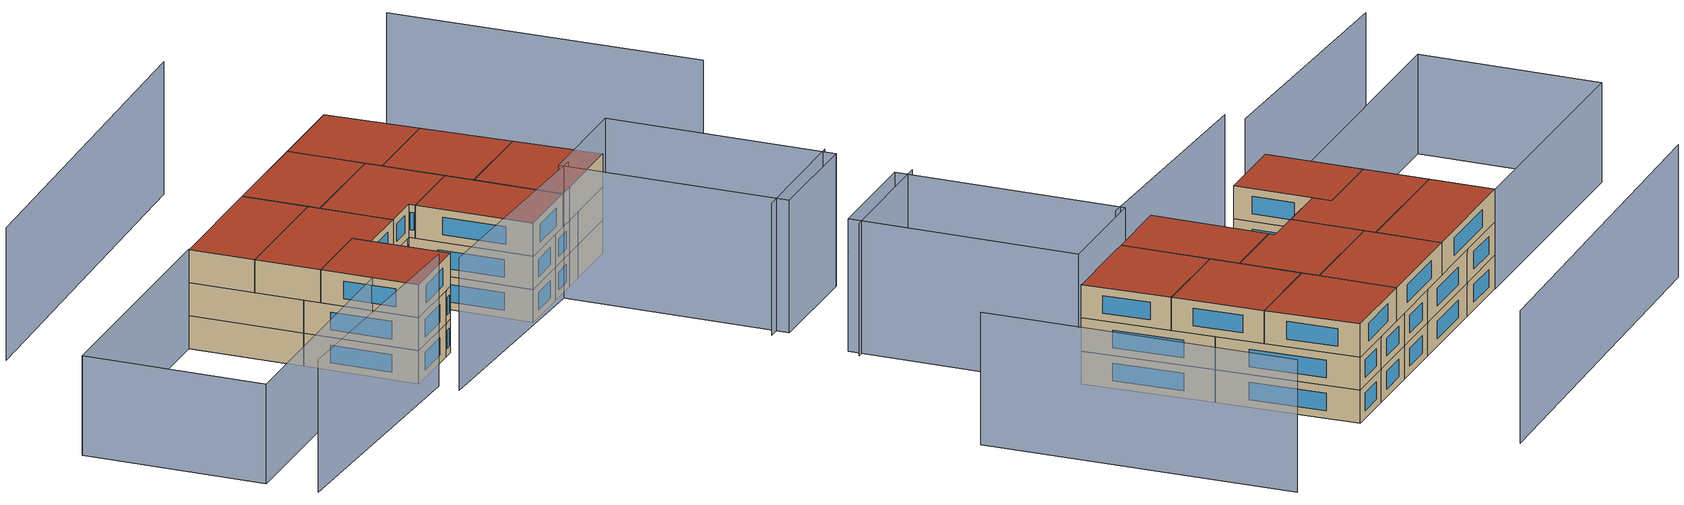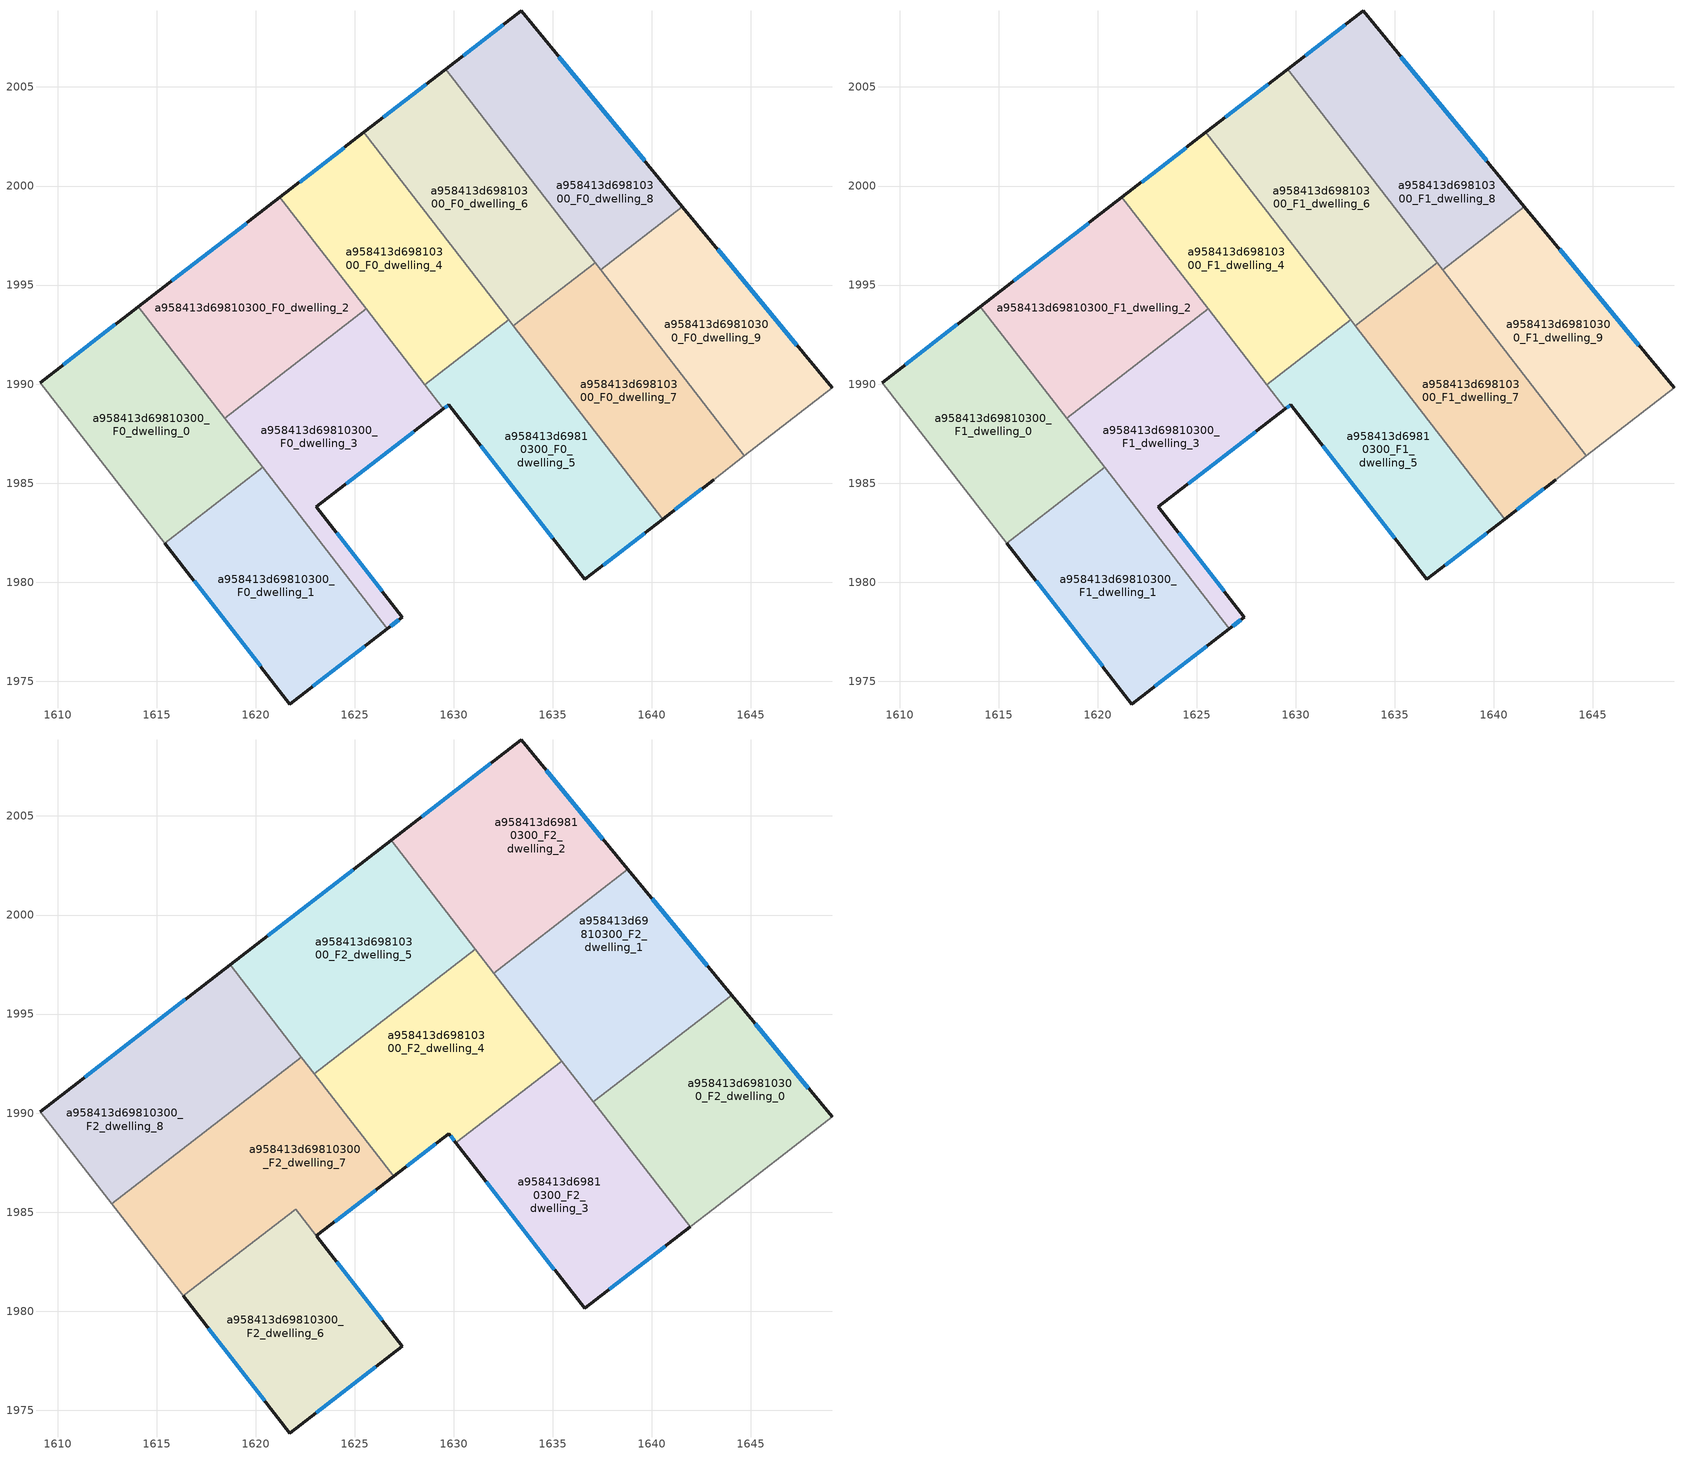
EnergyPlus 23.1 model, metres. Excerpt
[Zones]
a958413d69810300_F0_dwelling_0
 floor ground (EU_floor_Construction): 1614.08,1993.91 1620.35,1985.8 1615.41,1981.98 1609.12,1990.07 z0
 wall outside (EU_wall_Construction): 1614.08,1993.91 1609.12,1990.07 z0:3
 wall adiabatic (EU_wall_Construction): 1609.12,1990.07 1615.41,1981.98 z0:3
 wall to a958413d69810300_F0_dwelling_1 (EU_wall_Construction): 1615.41,1981.98 1620.35,1985.8 z0:3
 wall to a958413d69810300_F0_dwelling_2 (EU_wall_Construction): 1618.44,1988.28 1614.08,1993.91 z0:3
 wall to a958413d69810300_F0_dwelling_3 (EU_wall_Construction): 1620.35,1985.8 1618.44,1988.28 z0:3
 window (EU_Window_Construction): 1612.92,1993.01 1610.28,1990.97 z0.7:2.3
a958413d69810300_F0_dwelling_1
 floor ground (EU_floor_Construction): 1620.35,1985.8 1626.66,1977.65 1621.73,1973.85 1615.41,1981.98 z0
 wall outside (EU_wall_Construction): 1615.41,1981.98 1621.73,1973.85 1626.66,1977.65 z0:3
 wall to a958413d69810300_F0_dwelling_3 (EU_wall_Construction): 1626.66,1977.65 1620.35,1985.8 z0:3
 window (EU_Window_Construction): 1616.89,1980.07 1620.25,1975.76 / 1622.89,1974.74 1625.5,1976.75 z0.7:2.3
a958413d69810300_F0_dwelling_2
 floor ground (EU_floor_Construction): 1621.22,1999.43 1625.57,1993.8 1618.44,1988.28 1614.08,1993.91 z0
 wall outside (EU_wall_Construction): 1621.22,1999.43 1614.08,1993.91 z0:3
 wall to a958413d69810300_F0_dwelling_3 (EU_wall_Construction): 1618.44,1988.28 1625.57,1993.8 z0:3
 wall to a958413d69810300_F0_dwelling_4 (EU_wall_Construction): 1625.57,1993.8 1621.22,1999.43 z0:3
 window (EU_Window_Construction): 1619.54,1998.13 1615.76,1995.21 z0.7:2.3
a958413d69810300_F0_dwelling_3
 floor ground (EU_floor_Construction): 1625.57,1993.8 1629.48,1988.75 1623.07,1983.8 1627.41,1978.23 1626.66,1977.65 1618.44,1988.28 z0
 wall outside (EU_wall_Construction): 1626.66,1977.65 1627.41,1978.23 1623.07,1983.8 1629.48,1988.75 z0:3
 wall to a958413d69810300_F0_dwelling_5 (EU_wall_Construction): 1629.48,1988.75 1628.53,1989.97 z0:3
 wall to a958413d69810300_F0_dwelling_4 (EU_wall_Construction): 1628.53,1989.97 1625.57,1993.8 z0:3
 window (EU_Window_Construction): 1624.58,1984.96 1627.97,1987.58 / 1626.39,1979.54 1624.09,1982.49 / 1626.83,1977.78 1627.23,1978.09 z0.7:2.3
a958413d69810300_F0_dwelling_4
 floor ground (EU_floor_Construction): 1625.47,2002.71 1632.78,1993.25 1628.53,1989.97 1621.22,1999.43 z0
 wall outside (EU_wall_Construction): 1625.47,2002.71 1621.22,1999.43 z0:3
 wall to a958413d69810300_F0_dwelling_5 (EU_wall_Construction): 1628.53,1989.97 1632.78,1993.25 z0:3
 wall to a958413d69810300_F0_dwelling_6 (EU_wall_Construction): 1632.78,1993.25 1625.47,2002.71 z0:3
 window (EU_Window_Construction): 1624.47,2001.94 1622.22,2000.2 z0.7:2.3
a958413d69810300_F0_dwelling_5
 floor ground (EU_floor_Construction): 1632.78,1993.25 1640.56,1983.19 1636.61,1980.14 1629.76,1988.96 1629.48,1988.75 1628.53,1989.97 z0
 wall outside (EU_wall_Construction): 1629.48,1988.75 1629.76,1988.96 1636.61,1980.14 1640.56,1983.19 z0:3
 wall to a958413d69810300_F0_dwelling_7 (EU_wall_Construction): 1640.56,1983.19 1633.02,1992.95 z0:3
 wall to a958413d69810300_F0_dwelling_6 (EU_wall_Construction): 1633.02,1992.95 1632.78,1993.25 z0:3
 window (EU_Window_Construction): 1631.37,1986.89 1635,1982.21 / 1629.54,1988.8 1629.69,1988.91 / 1637.54,1980.85 1639.63,1982.47 z0.7:2.3
a958413d69810300_F0_dwelling_6
 floor ground (EU_floor_Construction): 1629.59,2005.89 1637.14,1996.13 1633.02,1992.95 1625.47,2002.71 z0
 wall outside (EU_wall_Construction): 1629.59,2005.89 1625.47,2002.71 z0:3
 wall to a958413d69810300_F0_dwelling_7 (EU_wall_Construction): 1633.02,1992.95 1637.14,1996.13 z0:3
 wall to a958413d69810300_F0_dwelling_8 (EU_wall_Construction): 1637.14,1996.13 1629.59,2005.89 z0:3
 window (EU_Window_Construction): 1628.62,2005.15 1626.44,2003.46 z0.7:2.3
a958413d69810300_F0_dwelling_7
 floor ground (EU_floor_Construction): 1637.14,1996.13 1644.68,1986.38 1643.14,1985.18 1640.56,1983.19 1633.02,1992.95 z0
 wall outside (EU_wall_Construction): 1640.56,1983.19 1643.14,1985.18 z0:3
 wall adiabatic (EU_wall_Construction): 1643.14,1985.18 1644.68,1986.38 z0:3
 wall to a958413d69810300_F0_dwelling_9 (EU_wall_Construction): 1644.68,1986.38 1637.41,1995.77 z0:3
 wall to a958413d69810300_F0_dwelling_8 (EU_wall_Construction): 1637.41,1995.77 1637.13,1996.13 z0:3
 window (EU_Window_Construction): 1641.17,1983.66 1642.53,1984.71 z0.7:2.3
a958413d69810300_F0_dwelling_8
 floor ground (EU_floor_Construction): 1633.4,2008.84 1641.55,1998.97 1637.41,1995.77 1629.59,2005.89 z0
 wall outside (EU_wall_Construction): 1641.55,1998.97 1633.4,2008.84 1629.59,2005.89 z0:3
 wall to a958413d69810300_F0_dwelling_9 (EU_wall_Construction): 1637.41,1995.77 1641.55,1998.97 z0:3
 window (EU_Window_Construction): 1639.63,2001.28 1635.31,2006.52 / 1632.51,2008.15 1630.48,2006.59 z0.7:2.3
a958413d69810300_F0_dwelling_9
 floor ground (EU_floor_Construction): 1641.55,1998.97 1649.1,1989.81 1644.68,1986.38 1637.41,1995.77 z0
 wall outside (EU_wall_Construction): 1649.1,1989.81 1641.55,1998.97 z0:3
 wall adiabatic (EU_wall_Construction): 1644.68,1986.38 1649.1,1989.81 z0:3
 window (EU_Window_Construction): 1647.32,1991.96 1643.32,1996.82 z0.7:2.3
a958413d69810300_F1_dwelling_0
 floor to a958413d69810300_F0_dwelling_0 (EU_floor_Construction): 1614.08,1993.91 1620.35,1985.8 1615.41,1981.98 1609.12,1990.07 z3
 wall outside (EU_wall_Construction): 1614.08,1993.91 1609.12,1990.07 z3:6
 wall adiabatic (EU_wall_Construction): 1609.12,1990.07 1615.41,1981.98 z3:6
 wall to a958413d69810300_F1_dwelling_1 (EU_wall_Construction): 1615.41,1981.98 1620.35,1985.8 z3:6
 wall to a958413d69810300_F1_dwelling_2 (EU_wall_Construction): 1618.44,1988.28 1614.08,1993.91 z3:6
 wall to a958413d69810300_F1_dwelling_3 (EU_wall_Construction): 1620.35,1985.8 1618.44,1988.28 z3:6
 window (EU_Window_Construction): 1612.92,1993.01 1610.28,1990.97 z3.7:5.3
a958413d69810300_F1_dwelling_1
 floor to a958413d69810300_F0_dwelling_1 (EU_floor_Construction): 1620.35,1985.8 1626.66,1977.65 1621.73,1973.85 1615.41,1981.98 z3
 wall outside (EU_wall_Construction): 1615.41,1981.98 1621.73,1973.85 1626.66,1977.65 z3:6
 wall to a958413d69810300_F1_dwelling_3 (EU_wall_Construction): 1626.66,1977.65 1620.35,1985.8 z3:6
 window (EU_Window_Construction): 1616.89,1980.07 1620.25,1975.76 / 1622.89,1974.74 1625.5,1976.75 z3.7:5.3
a958413d69810300_F1_dwelling_2
 floor to a958413d69810300_F0_dwelling_2 (EU_floor_Construction): 1621.22,1999.43 1625.57,1993.8 1618.44,1988.28 1614.08,1993.91 z3
 wall outside (EU_wall_Construction): 1621.22,1999.43 1614.08,1993.91 z3:6
 wall to a958413d69810300_F1_dwelling_3 (EU_wall_Construction): 1618.44,1988.28 1625.57,1993.8 z3:6
 wall to a958413d69810300_F1_dwelling_4 (EU_wall_Construction): 1625.57,1993.8 1621.22,1999.43 z3:6
 window (EU_Window_Construction): 1619.54,1998.13 1615.76,1995.21 z3.7:5.3
 ceiling adiabatic (EU_roof_Construction): 1622.31,1992.83 1618.71,1997.49 1621.22,1999.43 1614.08,1993.91 1617.68,1989.25 z6
a958413d69810300_F1_dwelling_3
 floor to a958413d69810300_F0_dwelling_3 (EU_floor_Construction): 1625.57,1993.8 1629.48,1988.75 1623.07,1983.8 1627.41,1978.23 1626.66,1977.65 1618.44,1988.28 z3
 wall outside (EU_wall_Construction): 1626.66,1977.65 1627.41,1978.23 1623.07,1983.8 1629.48,1988.75 z3:6
 wall to a958413d69810300_F1_dwelling_5 (EU_wall_Construction): 1629.48,1988.75 1628.53,1989.97 z3:6
 wall to a958413d69810300_F1_dwelling_4 (EU_wall_Construction): 1628.53,1989.97 1625.57,1993.8 z3:6
 window (EU_Window_Construction): 1624.58,1984.96 1627.97,1987.58 / 1626.39,1979.54 1624.09,1982.49 / 1626.83,1977.78 1627.23,1978.09 z3.7:5.3
a958413d69810300_F1_dwelling_4
 floor to a958413d69810300_F0_dwelling_4 (EU_floor_Construction): 1625.47,2002.71 1632.78,1993.25 1628.53,1989.97 1621.22,1999.43 z3
 wall outside (EU_wall_Construction): 1625.47,2002.71 1621.22,1999.43 z3:6
 wall to a958413d69810300_F1_dwelling_5 (EU_wall_Construction): 1628.53,1989.97 1632.78,1993.25 z3:6
 wall to a958413d69810300_F1_dwelling_6 (EU_wall_Construction): 1632.78,1993.25 1625.47,2002.71 z3:6
 window (EU_Window_Construction): 1624.47,2001.94 1622.22,2000.2 z3.7:5.3
a958413d69810300_F1_dwelling_5
 floor to a958413d69810300_F0_dwelling_5 (EU_floor_Construction): 1632.78,1993.25 1640.56,1983.19 1636.61,1980.14 1629.76,1988.96 1629.48,1988.75 1628.53,1989.97 z3
 wall outside (EU_wall_Construction): 1629.48,1988.75 1629.76,1988.96 1636.61,1980.14 1640.56,1983.19 z3:6
 wall to a958413d69810300_F1_dwelling_7 (EU_wall_Construction): 1640.56,1983.19 1633.02,1992.95 z3:6
 wall to a958413d69810300_F1_dwelling_6 (EU_wall_Construction): 1633.02,1992.95 1632.78,1993.25 z3:6
 window (EU_Window_Construction): 1631.37,1986.89 1635,1982.21 / 1629.54,1988.8 1629.69,1988.91 / 1637.54,1980.85 1639.63,1982.47 z3.7:5.3
a958413d69810300_F1_dwelling_6
 floor to a958413d69810300_F0_dwelling_6 (EU_floor_Construction): 1629.59,2005.89 1637.14,1996.13 1633.02,1992.95 1625.47,2002.71 z3
 wall outside (EU_wall_Construction): 1629.59,2005.89 1625.47,2002.71 z3:6
 wall to a958413d69810300_F1_dwelling_7 (EU_wall_Construction): 1633.02,1992.95 1637.14,1996.13 z3:6
 wall to a958413d69810300_F1_dwelling_8 (EU_wall_Construction): 1637.14,1996.13 1629.59,2005.89 z3:6
 window (EU_Window_Construction): 1628.62,2005.15 1626.44,2003.46 z3.7:5.3
a958413d69810300_F1_dwelling_7
 floor to a958413d69810300_F0_dwelling_7 (EU_floor_Construction): 1637.14,1996.13 1644.68,1986.38 1643.14,1985.18 1640.56,1983.19 1633.02,1992.95 z3
 wall outside (EU_wall_Construction): 1640.56,1983.19 1643.14,1985.18 z3:6
 wall adiabatic (EU_wall_Construction): 1643.14,1985.18 1644.68,1986.38 z3:6
 wall to a958413d69810300_F1_dwelling_9 (EU_wall_Construction): 1644.68,1986.38 1637.41,1995.77 z3:6
 wall to a958413d69810300_F1_dwelling_8 (EU_wall_Construction): 1637.41,1995.77 1637.13,1996.13 z3:6
 window (EU_Window_Construction): 1641.17,1983.66 1642.53,1984.71 z3.7:5.3
 ceiling adiabatic (EU_roof_Construction): 1641.93,1984.25 1635.46,1992.63 1634.09,1991.57 1633.02,1992.95 1640.56,1983.19 z6
a958413d69810300_F1_dwelling_8
 floor to a958413d69810300_F0_dwelling_8 (EU_floor_Construction): 1633.4,2008.84 1641.55,1998.97 1637.41,1995.77 1629.59,2005.89 z3
 wall outside (EU_wall_Construction): 1641.55,1998.97 1633.4,2008.84 1629.59,2005.89 z3:6
 wall to a958413d69810300_F1_dwelling_9 (EU_wall_Construction): 1637.41,1995.77 1641.55,1998.97 z3:6
 window (EU_Window_Construction): 1639.63,2001.28 1635.31,2006.52 / 1632.51,2008.15 1630.48,2006.59 z3.7:5.3
a958413d69810300_F1_dwelling_9
 floor to a958413d69810300_F0_dwelling_9 (EU_floor_Construction): 1641.55,1998.97 1649.1,1989.81 1644.68,1986.38 1637.41,1995.77 z3
 wall outside (EU_wall_Construction): 1649.1,1989.81 1641.55,1998.97 z3:6
 wall adiabatic (EU_wall_Construction): 1644.68,1986.38 1649.1,1989.81 z3:6
 window (EU_Window_Construction): 1647.32,1991.96 1643.32,1996.82 z3.7:5.3
 ceiling adiabatic (EU_roof_Construction): 1649.1,1989.81 1644.03,1995.96 1639.8,1992.69 1644.68,1986.38 z6
a958413d69810300_F2_dwelling_0
 floor adiabatic (EU_floor_Construction): 1644.03,1995.96 1649.1,1989.81 1644.68,1986.38 1639.8,1992.69 z6
 floor to a958413d69810300_F1_dwelling_7 (EU_floor_Construction): 1639.8,1992.69 1644.68,1986.38 1643.14,1985.18 1641.93,1984.25 1637.05,1990.57 z6
 wall outside (EU_wall_Construction): 1649.1,1989.81 1644.03,1995.96 z6:9
 wall to a958413d69810300_F2_dwelling_1 (EU_wall_Construction): 1644.03,1995.96 1637.05,1990.57 z6:9
 wall adiabatic (EU_wall_Construction): 1641.93,1984.25 1643.14,1985.18 1649.1,1989.81 z6:9
 wall to a958413d69810300_F2_dwelling_3 (EU_wall_Construction): 1637.05,1990.57 1641.93,1984.25 z6:9
 window (EU_Window_Construction): 1647.91,1991.26 1645.22,1994.52 z6.7:8.3
 roof outside (EU_roof_Construction): 1649.1,1989.81 1644.03,1995.96 1637.05,1990.57 1641.93,1984.25 1643.14,1985.18 z9
a958413d69810300_F2_dwelling_1
 floor to a958413d69810300_F1_dwelling_8 (EU_floor_Construction): 1638.79,2002.3 1641.55,1998.97 1637.41,1995.77 1634.77,1999.19 z6
 floor to a958413d69810300_F1_dwelling_6 (EU_floor_Construction): 1634.77,1999.19 1637.13,1996.13 1634.39,1994.01 1632.03,1997.07 z6
 floor to a958413d69810300_F1_dwelling_9 (EU_floor_Construction): 1641.55,1998.97 1644.03,1995.96 1639.8,1992.69 1637.41,1995.77 z6
 floor to a958413d69810300_F1_dwelling_7 (EU_floor_Construction): 1637.13,1996.13 1639.8,1992.69 1637.05,1990.57 1634.39,1994.01 z6
 wall outside (EU_wall_Construction): 1644.03,1995.96 1638.79,2002.3 z6:9
 wall to a958413d69810300_F2_dwelling_2 (EU_wall_Construction): 1638.79,2002.3 1632.03,1997.07 z6:9
 wall to a958413d69810300_F2_dwelling_4 (EU_wall_Construction): 1632.03,1997.07 1635.46,1992.63 z6:9
 wall to a958413d69810300_F2_dwelling_3 (EU_wall_Construction): 1635.46,1992.63 1637.05,1990.57 z6:9
 window (EU_Window_Construction): 1642.8,1997.45 1640.02,2000.81 z6.7:8.3
 roof outside (EU_roof_Construction): 1644.03,1995.96 1638.79,2002.3 1632.03,1997.07 1637.05,1990.57 z9
a958413d69810300_F2_dwelling_2
 floor to a958413d69810300_F1_dwelling_6 (EU_floor_Construction): 1629.59,2005.89 1634.77,1999.19 1632.03,1997.07 1626.84,2003.77 z6
 floor to a958413d69810300_F1_dwelling_8 (EU_floor_Construction): 1633.4,2008.84 1638.79,2002.3 1634.77,1999.19 1629.59,2005.89 z6
 wall outside (EU_wall_Construction): 1638.79,2002.3 1633.4,2008.84 1626.84,2003.77 z6:9
 wall to a958413d69810300_F2_dwelling_5 (EU_wall_Construction): 1626.84,2003.77 1631.09,1998.28 z6:9
 wall to a958413d69810300_F2_dwelling_4 (EU_wall_Construction): 1631.09,1998.28 1632.03,1997.07 z6:9
 window (EU_Window_Construction): 1631.86,2007.65 1628.38,2004.96 / 1637.53,2003.84 1634.67,2007.3 z6.7:8.3
 roof outside (EU_roof_Construction): 1638.79,2002.3 1633.4,2008.84 1626.84,2003.77 1632.03,1997.07 z9
a958413d69810300_F2_dwelling_3
 floor to a958413d69810300_F1_dwelling_5 (EU_floor_Construction): 1634.09,1991.57 1640.56,1983.19 1636.61,1980.14 1630.12,1988.5 z6
 floor adiabatic (EU_floor_Construction): 1635.46,1992.63 1641.93,1984.25 1640.56,1983.19 1634.09,1991.57 z6
 wall outside (EU_wall_Construction): 1630.11,1988.5 1636.61,1980.14 1641.93,1984.25 z6:9
 wall to a958413d69810300_F2_dwelling_4 (EU_wall_Construction): 1635.46,1992.63 1630.11,1988.5 z6:9
 window (EU_Window_Construction): 1637.86,1981.1 1640.68,1983.29 / 1631.64,1986.53 1635.09,1982.1 z6.7:8.3
 roof outside (EU_roof_Construction): 1641.93,1984.25 1635.46,1992.63 1630.11,1988.5 1636.61,1980.14 z9
a958413d69810300_F2_dwelling_4
 floor to a958413d69810300_F1_dwelling_4 (EU_floor_Construction): 1629.72,1997.22 1632.78,1993.25 1628.53,1989.97 1625.47,1993.93 z6
 floor to a958413d69810300_F1_dwelling_3 (EU_floor_Construction): 1625.57,1993.8 1629.48,1988.75 1626.97,1986.81 1623.07,1991.86 z6
 floor to a958413d69810300_F1_dwelling_5 (EU_floor_Construction): 1632.78,1993.25 1634.09,1991.57 1630.12,1988.5 1629.76,1988.96 1629.48,1988.75 1628.53,1989.97 z6
 floor to a958413d69810300_F1_dwelling_6 (EU_floor_Construction): 1631.09,1998.28 1634.39,1994.01 1633.02,1992.95 1629.72,1997.22 z6
 floor to a958413d69810300_F1_dwelling_2 (EU_floor_Construction): 1625.47,1993.93 1625.57,1993.8 1623.07,1991.86 1622.96,1992 z6
 floor to a958413d69810300_F1_dwelling_7 (EU_floor_Construction): 1634.39,1994.01 1635.46,1992.63 1634.09,1991.57 1633.02,1992.95 z6
 wall outside (EU_wall_Construction): 1626.97,1986.81 1629.76,1988.96 1630.11,1988.5 z6:9
 wall to a958413d69810300_F2_dwelling_5 (EU_wall_Construction): 1631.09,1998.28 1622.96,1992 z6:9
 wall to a958413d69810300_F2_dwelling_7 (EU_wall_Construction): 1622.96,1992 1626.97,1986.81 z6:9
 window (EU_Window_Construction): 1629.84,1988.85 1630.03,1988.61 / 1627.62,1987.31 1629.1,1988.45 z6.7:8.3
 roof outside (EU_roof_Construction): 1630.11,1988.5 1635.46,1992.63 1631.09,1998.28 1622.96,1992 1626.97,1986.81 1629.76,1988.96 z9
a958413d69810300_F2_dwelling_5
 floor to a958413d69810300_F1_dwelling_2 (EU_floor_Construction): 1621.22,1999.43 1625.47,1993.93 1622.96,1992 1618.71,1997.49 z6
 floor to a958413d69810300_F1_dwelling_4 (EU_floor_Construction): 1625.47,2002.71 1629.72,1997.22 1625.47,1993.93 1621.22,1999.43 z6
 floor to a958413d69810300_F1_dwelling_6 (EU_floor_Construction): 1626.84,2003.77 1631.09,1998.28 1629.72,1997.22 1625.47,2002.71 z6
 wall outside (EU_wall_Construction): 1626.84,2003.77 1618.71,1997.49 z6:9
 wall to a958413d69810300_F2_dwelling_8 (EU_wall_Construction): 1618.71,1997.49 1622.31,1992.83 z6:9
 wall to a958413d69810300_F2_dwelling_7 (EU_wall_Construction): 1622.31,1992.83 1622.96,1992 z6:9
 window (EU_Window_Construction): 1624.93,2002.3 1620.62,1998.96 z6.7:8.3
 roof outside (EU_roof_Construction): 1631.09,1998.28 1626.84,2003.77 1618.71,1997.49 1622.96,1992 z9
a958413d69810300_F2_dwelling_6
 floor to a958413d69810300_F1_dwelling_1 (EU_floor_Construction): 1621.29,1984.59 1626.65,1977.65 1621.73,1973.85 1616.35,1980.77 z6
 floor to a958413d69810300_F1_dwelling_3 (EU_floor_Construction): 1623.08,1983.79 1627.41,1978.23 1626.65,1977.65 1621.29,1984.59 1622.02,1985.15 z6
 wall outside (EU_wall_Construction): 1616.35,1980.77 1621.73,1973.85 1627.41,1978.23 1623.08,1983.79 z6:9
 wall to a958413d69810300_F2_dwelling_7 (EU_wall_Construction): 1623.07,1983.8 1622.02,1985.15 1616.35,1980.77 z6:9
 window (EU_Window_Construction): 1626.39,1979.54 1624.09,1982.49 / 1623.07,1974.88 1626.08,1977.2 / 1617.61,1979.15 1620.47,1975.47 z6.7:8.3
 roof outside (EU_roof_Construction): 1627.41,1978.23 1623.08,1983.79 1622.02,1985.15 1616.35,1980.77 1621.73,1973.85 z9
a958413d69810300_F2_dwelling_7
 floor to a958413d69810300_F1_dwelling_3 (EU_floor_Construction): 1623.07,1991.86 1626.97,1986.81 1623.07,1983.8 1622.02,1985.15 1621.29,1984.59 1618.44,1988.28 z6
 floor to a958413d69810300_F1_dwelling_0 (EU_floor_Construction): 1617.68,1989.25 1620.35,1985.8 1615.41,1981.98 1612.73,1985.42 z6
 floor to a958413d69810300_F1_dwelling_1 (EU_floor_Construction): 1620.35,1985.8 1621.29,1984.59 1616.35,1980.77 1615.41,1981.98 z6
 floor to a958413d69810300_F1_dwelling_2 (EU_floor_Construction): 1622.31,1992.83 1623.07,1991.86 1618.44,1988.28 1617.68,1989.25 z6
 wall outside (EU_wall_Construction): 1623.07,1983.8 1626.97,1986.81 z6:9
 wall adiabatic (EU_wall_Construction): 1612.73,1985.42 1616.35,1980.77 z6:9
 wall to a958413d69810300_F2_dwelling_8 (EU_wall_Construction): 1622.31,1992.83 1612.73,1985.42 z6:9
 window (EU_Window_Construction): 1623.99,1984.51 1626.05,1986.1 z6.7:8.3
 roof outside (EU_roof_Construction): 1623.07,1983.8 1626.97,1986.81 1622.31,1992.83 1612.73,1985.42 1616.35,1980.77 1622.02,1985.15 z9
a958413d69810300_F2_dwelling_8
 floor to a958413d69810300_F1_dwelling_0 (EU_floor_Construction): 1614.08,1993.91 1617.68,1989.25 1612.73,1985.42 1609.12,1990.07 z6
 floor adiabatic (EU_floor_Construction): 1618.71,1997.49 1622.31,1992.83 1617.68,1989.25 1614.08,1993.91 z6
 wall outside (EU_wall_Construction): 1618.71,1997.49 1609.12,1990.07 z6:9
 wall adiabatic (EU_wall_Construction): 1609.12,1990.07 1612.73,1985.42 z6:9
 window (EU_Window_Construction): 1616.46,1995.75 1611.37,1991.81 z6.7:8.3
 roof outside (EU_roof_Construction): 1622.31,1992.83 1618.71,1997.49 1609.12,1990.07 1612.73,1985.42 z9
shading: 1602.79,1958.46 1622.89,1972.57 / 1623.98,1971.01 1642.17,1983.79 / 1652.29,1967.62 1661.89,1975.12 / 1662.9,1996.55 1645.37,2018.7 / 1624.13,2019.33 1594.8,1995.84 / 1641.16,1983.64 1649.58,1990.18 / 1649.58,1990.18 1662.24,1973.89 / 1662.24,1973.89 1653.82,1967.34 / 1653.82,1967.34 1641.16,1983.64 z0:12; 1619.2,1977.1 1600,1962.22 / 1600,1962.22 1589.92,1975.24 / 1589.92,1975.24 1609.12,1990.11 / 1609.12,1990.11 1619.2,1977.1 z0:9
[Building]
EU S2 Campaign: North Axis=0; Terrain=City; Solar Distribution=FullExterior
[Site:Location]
Budapest.Ferenc.Liszt.Intl.AP: Latitude=47.437; Longitude=19.256; Time Zone=1; Elevation=185
[SizingPeriod:WeatherFileDays]
AnnualSizingPeriod: Begin Month=1; Begin Day of Month=1; End Month=12; End Day of Month=31; Day of Week for Start Day=Monday; Use Weather File Daylight Saving Period=No; Use Weather File Rain and Snow Indicators=No
[MATERIAL]
EU_InternalMass_Material: Roughness=MediumRough; Thickness=0.1; Conductivity=1; Density=1800; Specific Heat=900; Thermal Absorptance=0.9; Solar Absorptance=0.7; Visible Absorptance=0.7
[MATERIAL:NOMASS] Roughness=MediumRough; Thermal Absorptance=0.9; Solar Absorptance=0.7; Visible Absorptance=0.7
Name | Thermal Resistance
EU_wall_NoMass | 0.832559
EU_roof_NoMass | 1.39638
EU_floor_NoMass | 0.872794
[WINDOWMATERIAL:SIMPLEGLAZINGSYSTEM]
EU_Window_SimpleGlazing: UFactor=2.79869; Solar Heat Gain Coefficient=0.75; Visible Transmittance=0.75
[CONSTRUCTION]
EU_wall_Construction: EU_wall_NoMass
EU_roof_Construction: EU_roof_NoMass
EU_floor_Construction: EU_floor_NoMass
EU_Window_Construction: EU_Window_SimpleGlazing
EU_InternalMass_Construction: EU_InternalMass_Material
[ZONE] Type=1; Multiplier=1; Ceiling Height=autocalculate; Floor Area=autocalculate; Part of Total Floor Area=Yes
Name | Volume
a958413d69810300_F0_dwelling_0; a958413d69810300_F1_dwelling_0 | 192.664
a958413d69810300_F2_dwelling_0; a958413d69810300_F2_dwelling_8 | 214.061
a958413d69810300_F0_dwelling_1; a958413d69810300_F1_dwelling_1 | 192.642
a958413d69810300_F2_dwelling_1 | 214.037
a958413d69810300_F0_dwelling_2; a958413d69810300_F1_dwelling_2 | 192.654
a958413d69810300_F2_dwelling_2 | 214.049
a958413d69810300_F0_dwelling_3; a958413d69810300_F1_dwelling_3 | 192.656
a958413d69810300_F2_dwelling_3 | 214.078
a958413d69810300_F0_dwelling_4; a958413d69810300_F1_dwelling_4 | 192.658
a958413d69810300_F2_dwelling_4 | 214.057
a958413d69810300_F0_dwelling_5; a958413d69810300_F1_dwelling_5 | 192.67
a958413d69810300_F2_dwelling_5 | 214.055
a958413d69810300_F0_dwelling_6; a958413d69810300_F1_dwelling_6 | 192.65
a958413d69810300_F2_dwelling_6 | 188.669
a958413d69810300_F0_dwelling_7; a958413d69810300_F1_dwelling_7 | 192.667
a958413d69810300_F2_dwelling_7 | 239.42
a958413d69810300_F0_dwelling_8; a958413d69810300_F1_dwelling_8 | 192.672
a958413d69810300_F0_dwelling_9; a958413d69810300_F1_dwelling_9 | 192.657
[INTERNALMASS] Construction=EU_InternalMass_Construction
Name | Zone or ZoneList | Surface Area
a958413d69810300_F0_dwelling_0_EU_InternalMass | a958413d69810300_F0_dwelling_0 | 64.2209
a958413d69810300_F0_dwelling_1_EU_InternalMass | a958413d69810300_F0_dwelling_1 | 64.2132
a958413d69810300_F0_dwelling_2_EU_InternalMass | a958413d69810300_F0_dwelling_2 | 64.2142
a958413d69810300_F0_dwelling_3_EU_InternalMass | a958413d69810300_F0_dwelling_3 | 64.219
a958413d69810300_F0_dwelling_4_EU_InternalMass | a958413d69810300_F0_dwelling_4 | 64.22
a958413d69810300_F0_dwelling_5_EU_InternalMass | a958413d69810300_F0_dwelling_5 | 64.2237
a958413d69810300_F0_dwelling_6_EU_InternalMass | a958413d69810300_F0_dwelling_6 | 64.2171
a958413d69810300_F0_dwelling_7_EU_InternalMass | a958413d69810300_F0_dwelling_7 | 64.2227
a958413d69810300_F0_dwelling_8_EU_InternalMass | a958413d69810300_F0_dwelling_8 | 64.2242
a958413d69810300_F0_dwelling_9_EU_InternalMass | a958413d69810300_F0_dwelling_9 | 64.2194
a958413d69810300_F1_dwelling_0_EU_InternalMass | a958413d69810300_F1_dwelling_0 | 64.2209
a958413d69810300_F1_dwelling_1_EU_InternalMass | a958413d69810300_F1_dwelling_1 | 64.2132
a958413d69810300_F1_dwelling_2_EU_InternalMass | a958413d69810300_F1_dwelling_2 | 64.2142
a958413d69810300_F1_dwelling_3_EU_InternalMass | a958413d69810300_F1_dwelling_3 | 64.219
a958413d69810300_F1_dwelling_4_EU_InternalMass | a958413d69810300_F1_dwelling_4 | 64.22
a958413d69810300_F1_dwelling_5_EU_InternalMass | a958413d69810300_F1_dwelling_5 | 64.2237
a958413d69810300_F1_dwelling_6_EU_InternalMass | a958413d69810300_F1_dwelling_6 | 64.2171
a958413d69810300_F1_dwelling_7_EU_InternalMass | a958413d69810300_F1_dwelling_7 | 64.2227
a958413d69810300_F1_dwelling_8_EU_InternalMass | a958413d69810300_F1_dwelling_8 | 64.2242
a958413d69810300_F1_dwelling_9_EU_InternalMass | a958413d69810300_F1_dwelling_9 | 64.2194
a958413d69810300_F2_dwelling_0_EU_InternalMass | a958413d69810300_F2_dwelling_0 | 71.3536
a958413d69810300_F2_dwelling_1_EU_InternalMass | a958413d69810300_F2_dwelling_1 | 71.346
a958413d69810300_F2_dwelling_2_EU_InternalMass | a958413d69810300_F2_dwelling_2 | 71.3496
a958413d69810300_F2_dwelling_3_EU_InternalMass | a958413d69810300_F2_dwelling_3 | 71.3591
a958413d69810300_F2_dwelling_4_EU_InternalMass | a958413d69810300_F2_dwelling_4 | 71.3522
a958413d69810300_F2_dwelling_5_EU_InternalMass | a958413d69810300_F2_dwelling_5 | 71.3516
a958413d69810300_F2_dwelling_6_EU_InternalMass | a958413d69810300_F2_dwelling_6 | 62.8942
a958413d69810300_F2_dwelling_7_EU_InternalMass | a958413d69810300_F2_dwelling_7 | 79.807
a958413d69810300_F2_dwelling_8_EU_InternalMass | a958413d69810300_F2_dwelling_8 | 71.3537
[OTHEREQUIPMENT] Fuel Type=Electricity; Design Level Calculation Method=Watts/Area; Power per Zone Floor Area=1; Fraction Latent=0; Fraction Radiant=0; Fraction Lost=0; Carbon Dioxide Generation Rate=0; EndUse Subcategory=EU_Step8_InternalGains
Name | Zone or ZoneList or Space or SpaceList | Schedule
EU_Step8_InternalGain_a958413d69810300_F0_dwelling_0_f000 | a958413d69810300_F0_dwelling_0 | EU_Step8_GainSchedule_a958413d69810300_F0_dwelling_0_f000
EU_Step8_InternalGain_a958413d69810300_F0_dwelling_1_f000 | a958413d69810300_F0_dwelling_1 | EU_Step8_GainSchedule_a958413d69810300_F0_dwelling_1_f000
EU_Step8_InternalGain_a958413d69810300_F0_dwelling_2_f000 | a958413d69810300_F0_dwelling_2 | EU_Step8_GainSchedule_a958413d69810300_F0_dwelling_2_f000
EU_Step8_InternalGain_a958413d69810300_F0_dwelling_3_f000 | a958413d69810300_F0_dwelling_3 | EU_Step8_GainSchedule_a958413d69810300_F0_dwelling_3_f000
EU_Step8_InternalGain_a958413d69810300_F0_dwelling_4_f000 | a958413d69810300_F0_dwelling_4 | EU_Step8_GainSchedule_a958413d69810300_F0_dwelling_4_f000
EU_Step8_InternalGain_a958413d69810300_F0_dwelling_5_f000 | a958413d69810300_F0_dwelling_5 | EU_Step8_GainSchedule_a958413d69810300_F0_dwelling_5_f000
EU_Step8_InternalGain_a958413d69810300_F0_dwelling_6_f000 | a958413d69810300_F0_dwelling_6 | EU_Step8_GainSchedule_a958413d69810300_F0_dwelling_6_f000
EU_Step8_InternalGain_a958413d69810300_F0_dwelling_7_f000 | a958413d69810300_F0_dwelling_7 | EU_Step8_GainSchedule_a958413d69810300_F0_dwelling_7_f000
EU_Step8_InternalGain_a958413d69810300_F0_dwelling_8_f000 | a958413d69810300_F0_dwelling_8 | EU_Step8_GainSchedule_a958413d69810300_F0_dwelling_8_f000
EU_Step8_InternalGain_a958413d69810300_F0_dwelling_9_f000 | a958413d69810300_F0_dwelling_9 | EU_Step8_GainSchedule_a958413d69810300_F0_dwelling_9_f000
EU_Step8_InternalGain_a958413d69810300_F1_dwelling_0_f000 | a958413d69810300_F1_dwelling_0 | EU_Step8_GainSchedule_a958413d69810300_F1_dwelling_0_f000
EU_Step8_InternalGain_a958413d69810300_F1_dwelling_1_f000 | a958413d69810300_F1_dwelling_1 | EU_Step8_GainSchedule_a958413d69810300_F1_dwelling_1_f000
EU_Step8_InternalGain_a958413d69810300_F1_dwelling_2_f000 | a958413d69810300_F1_dwelling_2 | EU_Step8_GainSchedule_a958413d69810300_F1_dwelling_2_f000
EU_Step8_InternalGain_a958413d69810300_F1_dwelling_3_f000 | a958413d69810300_F1_dwelling_3 | EU_Step8_GainSchedule_a958413d69810300_F1_dwelling_3_f000
EU_Step8_InternalGain_a958413d69810300_F1_dwelling_4_f000 | a958413d69810300_F1_dwelling_4 | EU_Step8_GainSchedule_a958413d69810300_F1_dwelling_4_f000
EU_Step8_InternalGain_a958413d69810300_F1_dwelling_5_f000 | a958413d69810300_F1_dwelling_5 | EU_Step8_GainSchedule_a958413d69810300_F1_dwelling_5_f000
EU_Step8_InternalGain_a958413d69810300_F1_dwelling_6_f000 | a958413d69810300_F1_dwelling_6 | EU_Step8_GainSchedule_a958413d69810300_F1_dwelling_6_f000
EU_Step8_InternalGain_a958413d69810300_F1_dwelling_7_f000 | a958413d69810300_F1_dwelling_7 | EU_Step8_GainSchedule_a958413d69810300_F1_dwelling_7_f000
EU_Step8_InternalGain_a958413d69810300_F1_dwelling_8_f000 | a958413d69810300_F1_dwelling_8 | EU_Step8_GainSchedule_a958413d69810300_F1_dwelling_8_f000
EU_Step8_InternalGain_a958413d69810300_F1_dwelling_9_f000 | a958413d69810300_F1_dwelling_9 | EU_Step8_GainSchedule_a958413d69810300_F1_dwelling_9_f000
EU_Step8_InternalGain_a958413d69810300_F2_dwelling_0_f000 | a958413d69810300_F2_dwelling_0 | EU_Step8_GainSchedule_a958413d69810300_F2_dwelling_0_f000
EU_Step8_InternalGain_a958413d69810300_F2_dwelling_1_f000 | a958413d69810300_F2_dwelling_1 | EU_Step8_GainSchedule_a958413d69810300_F2_dwelling_1_f000
EU_Step8_InternalGain_a958413d69810300_F2_dwelling_2_f000 | a958413d69810300_F2_dwelling_2 | EU_Step8_GainSchedule_a958413d69810300_F2_dwelling_2_f000
EU_Step8_InternalGain_a958413d69810300_F2_dwelling_3_f000 | a958413d69810300_F2_dwelling_3 | EU_Step8_GainSchedule_a958413d69810300_F2_dwelling_3_f000
EU_Step8_InternalGain_a958413d69810300_F2_dwelling_4_f000 | a958413d69810300_F2_dwelling_4 | EU_Step8_GainSchedule_a958413d69810300_F2_dwelling_4_f000
EU_Step8_InternalGain_a958413d69810300_F2_dwelling_5_f000 | a958413d69810300_F2_dwelling_5 | EU_Step8_GainSchedule_a958413d69810300_F2_dwelling_5_f000
EU_Step8_InternalGain_a958413d69810300_F2_dwelling_6_f000 | a958413d69810300_F2_dwelling_6 | EU_Step8_GainSchedule_a958413d69810300_F2_dwelling_6_f000
EU_Step8_InternalGain_a958413d69810300_F2_dwelling_7_f000 | a958413d69810300_F2_dwelling_7 | EU_Step8_GainSchedule_a958413d69810300_F2_dwelling_7_f000
EU_Step8_InternalGain_a958413d69810300_F2_dwelling_8_f000 | a958413d69810300_F2_dwelling_8 | EU_Step8_GainSchedule_a958413d69810300_F2_dwelling_8_f000
[ZONEVENTILATION:DESIGNFLOWRATE] Schedule=EU_AlwaysOn; Design Flow Rate Calculation Method=AirChanges/Hour; Air Changes per Hour=0.475469; Ventilation Type=Natural; Fan Pressure Rise=0; Fan Total Efficiency=1; Constant Term Coefficient=1; Temperature Term Coefficient=0; Velocity Term Coefficient=0; Velocity Squared Term Coefficient=0; Minimum Indoor Temperature=-100; Maximum Indoor Temperature=100; Delta Temperature=-100; Minimum Outdoor Temperature=-100; Maximum Outdoor Temperature=100; Maximum Wind Speed=40
Name | Zone or ZoneList or Space or SpaceList
EU_ConstantAir_a958413d69810300_F0_dwelling_0 | a958413d69810300_F0_dwelling_0
EU_ConstantAir_a958413d69810300_F0_dwelling_1 | a958413d69810300_F0_dwelling_1
EU_ConstantAir_a958413d69810300_F0_dwelling_2 | a958413d69810300_F0_dwelling_2
EU_ConstantAir_a958413d69810300_F0_dwelling_3 | a958413d69810300_F0_dwelling_3
EU_ConstantAir_a958413d69810300_F0_dwelling_4 | a958413d69810300_F0_dwelling_4
EU_ConstantAir_a958413d69810300_F0_dwelling_5 | a958413d69810300_F0_dwelling_5
EU_ConstantAir_a958413d69810300_F0_dwelling_6 | a958413d69810300_F0_dwelling_6
EU_ConstantAir_a958413d69810300_F0_dwelling_7 | a958413d69810300_F0_dwelling_7
EU_ConstantAir_a958413d69810300_F0_dwelling_8 | a958413d69810300_F0_dwelling_8
EU_ConstantAir_a958413d69810300_F0_dwelling_9 | a958413d69810300_F0_dwelling_9
EU_ConstantAir_a958413d69810300_F1_dwelling_0 | a958413d69810300_F1_dwelling_0
EU_ConstantAir_a958413d69810300_F1_dwelling_1 | a958413d69810300_F1_dwelling_1
EU_ConstantAir_a958413d69810300_F1_dwelling_2 | a958413d69810300_F1_dwelling_2
EU_ConstantAir_a958413d69810300_F1_dwelling_3 | a958413d69810300_F1_dwelling_3
EU_ConstantAir_a958413d69810300_F1_dwelling_4 | a958413d69810300_F1_dwelling_4
EU_ConstantAir_a958413d69810300_F1_dwelling_5 | a958413d69810300_F1_dwelling_5
EU_ConstantAir_a958413d69810300_F1_dwelling_6 | a958413d69810300_F1_dwelling_6
EU_ConstantAir_a958413d69810300_F1_dwelling_7 | a958413d69810300_F1_dwelling_7
EU_ConstantAir_a958413d69810300_F1_dwelling_8 | a958413d69810300_F1_dwelling_8
EU_ConstantAir_a958413d69810300_F1_dwelling_9 | a958413d69810300_F1_dwelling_9
EU_ConstantAir_a958413d69810300_F2_dwelling_0 | a958413d69810300_F2_dwelling_0
EU_ConstantAir_a958413d69810300_F2_dwelling_1 | a958413d69810300_F2_dwelling_1
EU_ConstantAir_a958413d69810300_F2_dwelling_2 | a958413d69810300_F2_dwelling_2
EU_ConstantAir_a958413d69810300_F2_dwelling_3 | a958413d69810300_F2_dwelling_3
EU_ConstantAir_a958413d69810300_F2_dwelling_4 | a958413d69810300_F2_dwelling_4
EU_ConstantAir_a958413d69810300_F2_dwelling_5 | a958413d69810300_F2_dwelling_5
EU_ConstantAir_a958413d69810300_F2_dwelling_6 | a958413d69810300_F2_dwelling_6
EU_ConstantAir_a958413d69810300_F2_dwelling_7 | a958413d69810300_F2_dwelling_7
EU_ConstantAir_a958413d69810300_F2_dwelling_8 | a958413d69810300_F2_dwelling_8
[HVACTEMPLATE:THERMOSTAT] Constant Heating Setpoint=20; Constant Cooling Setpoint=50
EU_HeatOnly_a958413d69810300_F0_dwelling_0; EU_HeatOnly_a958413d69810300_F0_dwelling_1; EU_HeatOnly_a958413d69810300_F0_dwelling_2; EU_HeatOnly_a958413d69810300_F0_dwelling_3; EU_HeatOnly_a958413d69810300_F0_dwelling_4; EU_HeatOnly_a958413d69810300_F0_dwelling_5; EU_HeatOnly_a958413d69810300_F0_dwelling_6; EU_HeatOnly_a958413d69810300_F0_dwelling_7; EU_HeatOnly_a958413d69810300_F0_dwelling_8; EU_HeatOnly_a958413d69810300_F0_dwelling_9; EU_HeatOnly_a958413d69810300_F1_dwelling_0; EU_HeatOnly_a958413d69810300_F1_dwelling_1; EU_HeatOnly_a958413d69810300_F1_dwelling_2; EU_HeatOnly_a958413d69810300_F1_dwelling_3; EU_HeatOnly_a958413d69810300_F1_dwelling_4; EU_HeatOnly_a958413d69810300_F1_dwelling_5; EU_HeatOnly_a958413d69810300_F1_dwelling_6; EU_HeatOnly_a958413d69810300_F1_dwelling_7; EU_HeatOnly_a958413d69810300_F1_dwelling_8; EU_HeatOnly_a958413d69810300_F1_dwelling_9; EU_HeatOnly_a958413d69810300_F2_dwelling_0; EU_HeatOnly_a958413d69810300_F2_dwelling_1; EU_HeatOnly_a958413d69810300_F2_dwelling_2; EU_HeatOnly_a958413d69810300_F2_dwelling_3; EU_HeatOnly_a958413d69810300_F2_dwelling_4; EU_HeatOnly_a958413d69810300_F2_dwelling_5; EU_HeatOnly_a958413d69810300_F2_dwelling_6; EU_HeatOnly_a958413d69810300_F2_dwelling_7; EU_HeatOnly_a958413d69810300_F2_dwelling_8
[HVACTEMPLATE:ZONE:IDEALLOADSAIRSYSTEM] System Availability Schedule=EU_AlwaysOn; Maximum Heating Supply Air Temperature=50; Minimum Cooling Supply Air Temperature=13; Maximum Heating Supply Air Humidity Ratio=0.0156; Minimum Cooling Supply Air Humidity Ratio=0.0077; Heating Limit=NoLimit; Cooling Limit=NoLimit; Heating Availability Schedule=EU_AlwaysOn; Cooling Availability Schedule=EU_CoolingOff; Dehumidification Control Type=ConstantSensibleHeatRatio; Cooling Sensible Heat Ratio=0.7; Dehumidification Setpoint=60; Humidification Control Type=None; Humidification Setpoint=30; Outdoor Air Method=None; Outdoor Air Flow Rate per Person=0.00944; Outdoor Air Flow Rate per Zone Floor Area=0; Outdoor Air Flow Rate per Zone=0; Demand Controlled Ventilation Type=None; Outdoor Air Economizer Type=NoEconomizer; Heat Recovery Type=None; Sensible Heat Recovery Effectiveness=0.7; Latent Heat Recovery Effectiveness=0.65
Name | Template Thermostat
a958413d69810300_F0_dwelling_0 | EU_HeatOnly_a958413d69810300_F0_dwelling_0
a958413d69810300_F0_dwelling_1 | EU_HeatOnly_a958413d69810300_F0_dwelling_1
a958413d69810300_F0_dwelling_2 | EU_HeatOnly_a958413d69810300_F0_dwelling_2
a958413d69810300_F0_dwelling_3 | EU_HeatOnly_a958413d69810300_F0_dwelling_3
a958413d69810300_F0_dwelling_4 | EU_HeatOnly_a958413d69810300_F0_dwelling_4
a958413d69810300_F0_dwelling_5 | EU_HeatOnly_a958413d69810300_F0_dwelling_5
a958413d69810300_F0_dwelling_6 | EU_HeatOnly_a958413d69810300_F0_dwelling_6
a958413d69810300_F0_dwelling_7 | EU_HeatOnly_a958413d69810300_F0_dwelling_7
a958413d69810300_F0_dwelling_8 | EU_HeatOnly_a958413d69810300_F0_dwelling_8
a958413d69810300_F0_dwelling_9 | EU_HeatOnly_a958413d69810300_F0_dwelling_9
a958413d69810300_F1_dwelling_0 | EU_HeatOnly_a958413d69810300_F1_dwelling_0
a958413d69810300_F1_dwelling_1 | EU_HeatOnly_a958413d69810300_F1_dwelling_1
a958413d69810300_F1_dwelling_2 | EU_HeatOnly_a958413d69810300_F1_dwelling_2
a958413d69810300_F1_dwelling_3 | EU_HeatOnly_a958413d69810300_F1_dwelling_3
a958413d69810300_F1_dwelling_4 | EU_HeatOnly_a958413d69810300_F1_dwelling_4
a958413d69810300_F1_dwelling_5 | EU_HeatOnly_a958413d69810300_F1_dwelling_5
a958413d69810300_F1_dwelling_6 | EU_HeatOnly_a958413d69810300_F1_dwelling_6
a958413d69810300_F1_dwelling_7 | EU_HeatOnly_a958413d69810300_F1_dwelling_7
a958413d69810300_F1_dwelling_8 | EU_HeatOnly_a958413d69810300_F1_dwelling_8
a958413d69810300_F1_dwelling_9 | EU_HeatOnly_a958413d69810300_F1_dwelling_9
a958413d69810300_F2_dwelling_0 | EU_HeatOnly_a958413d69810300_F2_dwelling_0
a958413d69810300_F2_dwelling_1 | EU_HeatOnly_a958413d69810300_F2_dwelling_1
a958413d69810300_F2_dwelling_2 | EU_HeatOnly_a958413d69810300_F2_dwelling_2
a958413d69810300_F2_dwelling_3 | EU_HeatOnly_a958413d69810300_F2_dwelling_3
a958413d69810300_F2_dwelling_4 | EU_HeatOnly_a958413d69810300_F2_dwelling_4
a958413d69810300_F2_dwelling_5 | EU_HeatOnly_a958413d69810300_F2_dwelling_5
a958413d69810300_F2_dwelling_6 | EU_HeatOnly_a958413d69810300_F2_dwelling_6
a958413d69810300_F2_dwelling_7 | EU_HeatOnly_a958413d69810300_F2_dwelling_7
a958413d69810300_F2_dwelling_8 | EU_HeatOnly_a958413d69810300_F2_dwelling_8
[SIZING:ZONE] Zone Cooling Design Supply Air Temperature Input Method=SupplyAirTemperature; Zone Cooling Design Supply Air Temperature=13; Zone Heating Design Supply Air Temperature Input Method=SupplyAirTemperature; Zone Heating Design Supply Air Temperature=50; Zone Cooling Design Supply Air Humidity Ratio=0.008; Zone Heating Design Supply Air Humidity Ratio=0.008; Cooling Design Air Flow Method=DesignDay; Cooling Design Air Flow Rate=0; Cooling Minimum Air Flow per Zone Floor Area=0.000762; Cooling Minimum Air Flow=0; Cooling Minimum Air Flow Fraction=0.2; Heating Design Air Flow Method=DesignDay; Heating Design Air Flow Rate=0; Heating Maximum Air Flow per Zone Floor Area=0.002032; Heating Maximum Air Flow=0.141576; Heating Maximum Air Flow Fraction=0.3; Account for Dedicated Outdoor Air System=No; Dedicated Outdoor Air System Control Strategy=NeutralSupplyAir; Dedicated Outdoor Air Low Setpoint Temperature for Design=autosize; Dedicated Outdoor Air High Setpoint Temperature for Design=autosize; Zone Load Sizing Method=Sensible Load Only No Latent Load; Zone Latent Cooling Design Supply Air Humidity Ratio Input Method=HumidityRatioDifference; Zone Cooling Design Supply Air Humidity Ratio Difference=0.005; Zone Latent Heating Design Supply Air Humidity Ratio Input Method=HumidityRatioDifference; Zone Humidification Design Supply Air Humidity Ratio Difference=0.005
a958413d69810300_F0_dwelling_0; a958413d69810300_F0_dwelling_1; a958413d69810300_F0_dwelling_2; a958413d69810300_F0_dwelling_3; a958413d69810300_F0_dwelling_4; a958413d69810300_F0_dwelling_5; a958413d69810300_F0_dwelling_6; a958413d69810300_F0_dwelling_7; a958413d69810300_F0_dwelling_8; a958413d69810300_F0_dwelling_9; a958413d69810300_F1_dwelling_0; a958413d69810300_F1_dwelling_1; a958413d69810300_F1_dwelling_2; a958413d69810300_F1_dwelling_3; a958413d69810300_F1_dwelling_4; a958413d69810300_F1_dwelling_5; a958413d69810300_F1_dwelling_6; a958413d69810300_F1_dwelling_7; a958413d69810300_F1_dwelling_8; a958413d69810300_F1_dwelling_9; a958413d69810300_F2_dwelling_0; a958413d69810300_F2_dwelling_1; a958413d69810300_F2_dwelling_2; a958413d69810300_F2_dwelling_3; a958413d69810300_F2_dwelling_4; a958413d69810300_F2_dwelling_5; a958413d69810300_F2_dwelling_6; a958413d69810300_F2_dwelling_7; a958413d69810300_F2_dwelling_8
[SCHEDULE:CONSTANT]
Name | Hourly Value
EU_AlwaysOn | 1
EU_CoolingOff | 0
[SCHEDULE:FILE] Column Number=1; Rows to Skip at Top=0; Number of Hours of Data=8760; Column Separator=Comma; Interpolate to Timestep=No; Minutes per Item=60; Adjust Schedule for Daylight Savings=Yes
Name | File
EU_Step8_GainSchedule_a958413d69810300_F0_dwelling_0_f000 | ../../schedules/a958413d69810300/a958413d69810300_F0_dwelling_0_f000_gain.csv
EU_Step8_GainSchedule_a958413d69810300_F0_dwelling_1_f000 | ../../schedules/a958413d69810300/a958413d69810300_F0_dwelling_1_f000_gain.csv
EU_Step8_GainSchedule_a958413d69810300_F0_dwelling_2_f000 | ../../schedules/a958413d69810300/a958413d69810300_F0_dwelling_2_f000_gain.csv
EU_Step8_GainSchedule_a958413d69810300_F0_dwelling_3_f000 | ../../schedules/a958413d69810300/a958413d69810300_F0_dwelling_3_f000_gain.csv
EU_Step8_GainSchedule_a958413d69810300_F0_dwelling_4_f000 | ../../schedules/a958413d69810300/a958413d69810300_F0_dwelling_4_f000_gain.csv
EU_Step8_GainSchedule_a958413d69810300_F0_dwelling_5_f000 | ../../schedules/a958413d69810300/a958413d69810300_F0_dwelling_5_f000_gain.csv
EU_Step8_GainSchedule_a958413d69810300_F0_dwelling_6_f000 | ../../schedules/a958413d69810300/a958413d69810300_F0_dwelling_6_f000_gain.csv
EU_Step8_GainSchedule_a958413d69810300_F0_dwelling_7_f000 | ../../schedules/a958413d69810300/a958413d69810300_F0_dwelling_7_f000_gain.csv
EU_Step8_GainSchedule_a958413d69810300_F0_dwelling_8_f000 | ../../schedules/a958413d69810300/a958413d69810300_F0_dwelling_8_f000_gain.csv
EU_Step8_GainSchedule_a958413d69810300_F0_dwelling_9_f000 | ../../schedules/a958413d69810300/a958413d69810300_F0_dwelling_9_f000_gain.csv
EU_Step8_GainSchedule_a958413d69810300_F1_dwelling_0_f000 | ../../schedules/a958413d69810300/a958413d69810300_F1_dwelling_0_f000_gain.csv
EU_Step8_GainSchedule_a958413d69810300_F1_dwelling_1_f000 | ../../schedules/a958413d69810300/a958413d69810300_F1_dwelling_1_f000_gain.csv
EU_Step8_GainSchedule_a958413d69810300_F1_dwelling_2_f000 | ../../schedules/a958413d69810300/a958413d69810300_F1_dwelling_2_f000_gain.csv
EU_Step8_GainSchedule_a958413d69810300_F1_dwelling_3_f000 | ../../schedules/a958413d69810300/a958413d69810300_F1_dwelling_3_f000_gain.csv
EU_Step8_GainSchedule_a958413d69810300_F1_dwelling_4_f000 | ../../schedules/a958413d69810300/a958413d69810300_F1_dwelling_4_f000_gain.csv
EU_Step8_GainSchedule_a958413d69810300_F1_dwelling_5_f000 | ../../schedules/a958413d69810300/a958413d69810300_F1_dwelling_5_f000_gain.csv
EU_Step8_GainSchedule_a958413d69810300_F1_dwelling_6_f000 | ../../schedules/a958413d69810300/a958413d69810300_F1_dwelling_6_f000_gain.csv
EU_Step8_GainSchedule_a958413d69810300_F1_dwelling_7_f000 | ../../schedules/a958413d69810300/a958413d69810300_F1_dwelling_7_f000_gain.csv
EU_Step8_GainSchedule_a958413d69810300_F1_dwelling_8_f000 | ../../schedules/a958413d69810300/a958413d69810300_F1_dwelling_8_f000_gain.csv
EU_Step8_GainSchedule_a958413d69810300_F1_dwelling_9_f000 | ../../schedules/a958413d69810300/a958413d69810300_F1_dwelling_9_f000_gain.csv
EU_Step8_GainSchedule_a958413d69810300_F2_dwelling_0_f000 | ../../schedules/a958413d69810300/a958413d69810300_F2_dwelling_0_f000_gain.csv
EU_Step8_GainSchedule_a958413d69810300_F2_dwelling_1_f000 | ../../schedules/a958413d69810300/a958413d69810300_F2_dwelling_1_f000_gain.csv
EU_Step8_GainSchedule_a958413d69810300_F2_dwelling_2_f000 | ../../schedules/a958413d69810300/a958413d69810300_F2_dwelling_2_f000_gain.csv
EU_Step8_GainSchedule_a958413d69810300_F2_dwelling_3_f000 | ../../schedules/a958413d69810300/a958413d69810300_F2_dwelling_3_f000_gain.csv
EU_Step8_GainSchedule_a958413d69810300_F2_dwelling_4_f000 | ../../schedules/a958413d69810300/a958413d69810300_F2_dwelling_4_f000_gain.csv
EU_Step8_GainSchedule_a958413d69810300_F2_dwelling_5_f000 | ../../schedules/a958413d69810300/a958413d69810300_F2_dwelling_5_f000_gain.csv
EU_Step8_GainSchedule_a958413d69810300_F2_dwelling_6_f000 | ../../schedules/a958413d69810300/a958413d69810300_F2_dwelling_6_f000_gain.csv
EU_Step8_GainSchedule_a958413d69810300_F2_dwelling_7_f000 | ../../schedules/a958413d69810300/a958413d69810300_F2_dwelling_7_f000_gain.csv
EU_Step8_GainSchedule_a958413d69810300_F2_dwelling_8_f000 | ../../schedules/a958413d69810300/a958413d69810300_F2_dwelling_8_f000_gain.csv
